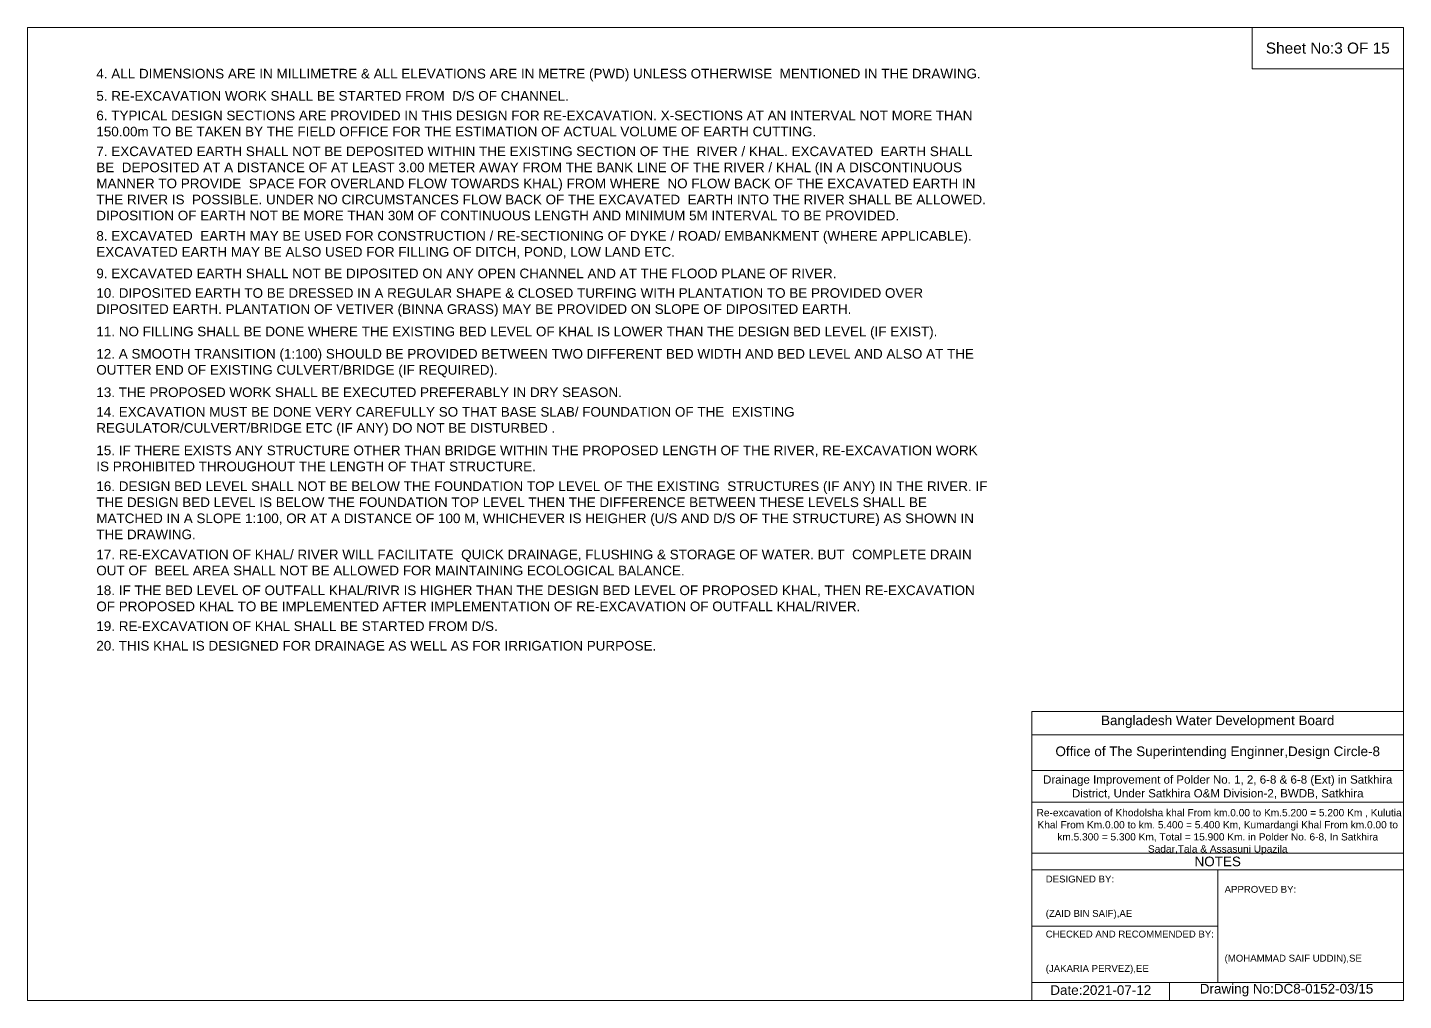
# Model space of a CAD drawing. Header units: inches. Extents: x 91000 to 568000, y -5656 to 0.
# Drawn here: x 120000 to 128000, y -5656 to 0 of the extents above; entities that cross this region are included whole.
import ezdxf

# ---------------------------------------------------------------- set-up
doc = ezdxf.new("R2010")
doc.units = ezdxf.units.IN
doc.header["$LTSCALE"] = 7
doc.header["$MEASUREMENT"] = 0
doc.layers.add('Cross Section Labels', color=7, linetype='Continuous', lineweight=9)
doc.styles.get("Standard").update_dxf_attribs({"font": 'arial.ttf'})

msp = doc.modelspace()

# ---------------------------------------------------------------- linework, layer by layer
at = {"layer": 'Cross Section Labels'}
for points in [[(120000, 0), (128000, 0), (128000, -5656), (120000, -5656)], [(127120, 0), (128000, 0), (128000, -240), (127120, -240)]]:
    msp.add_lwpolyline(points, close=True, dxfattribs=at)
for points in [[(125840, -5656), (125840, -3976), (128000, -3976)], [(125840, -4112), (128000, -4112)], [(125840, -4320), (128000, -4320)], [(125840, -4504), (128000, -4504)], [(125840, -4800), (128000, -4800)], [(125840, -4896), (128000, -4896)], [(126920, -4896), (126920, -5552)], [(125840, -5224), (126920, -5224)], [(125840, -5552), (128000, -5552)], [(126640, -5552), (126640, -5656)]]:
    msp.add_lwpolyline(points, dxfattribs=at)

# ---------------------------------------------------------------- texts
at = {"layer": 'Cross Section Labels', "attachment_point": 5}
for s, insert, char_height in [('Sheet No:3 OF 15', (127560, -120), 64), ('Bangladesh Water Development Board', (126920, -4036), 56), ('Office of The Superintending Enginner,Design Circle-8', (126920, -4216), 56)]:
    msp.add_mtext(s, dxfattribs=dict(at, insert=insert, char_height=char_height))
at = {"layer": 'Cross Section Labels'}
for s, insert, char_height, width, attachment_point in [('4. ALL DIMENSIONS ARE IN MILLIMETRE & ALL ELEVATIONS ARE IN METRE (PWD) UNLESS OTHERWISE  MENTIONED IN THE DRAWING.', (120400, -240), 56, 5200, 1), ('5. RE-EXCAVATION WORK SHALL BE STARTED FROM  D/S OF CHANNEL.', (120400, -369.5), 56, 5200, 1), ('6. TYPICAL DESIGN SECTIONS ARE PROVIDED IN THIS DESIGN FOR RE-EXCAVATION. X-SECTIONS AT AN INTERVAL NOT MORE THAN 150.00m TO BE TAKEN BY THE FIELD OFFICE FOR THE ESTIMATION OF ACTUAL VOLUME OF EARTH CUTTING.', (120400, -483.4), 56, 5200, 1), ('7. EXCAVATED EARTH SHALL NOT BE DEPOSITED WITHIN THE EXISTING SECTION OF THE  RIVER / KHAL. EXCAVATED  EARTH SHALL BE  DEPOSITED AT A DISTANCE OF AT LEAST 3.00 METER AWAY FROM THE BANK LINE OF THE RIVER / KHAL (IN A DISCONTINUOUS  MANNER TO PROVIDE  SPACE FOR OVERLAND FLOW TOWARDS KHAL) FROM WHERE  NO FLOW BACK OF THE EXCAVATED EARTH IN THE RIVER IS  POSSIBLE. UNDER NO CIRCUMSTANCES FLOW BACK OF THE EXCAVATED  EARTH INTO THE RIVER SHALL BE ALLOWED. DIPOSITION OF EARTH NOT BE MORE THAN 30M OF CONTINUOUS LENGTH AND MINIMUM 5M INTERVAL TO BE PROVIDED.', (120400, -691.7), 56, 5200, 1), ('8. EXCAVATED  EARTH MAY BE USED FOR CONSTRUCTION / RE-SECTIONING OF DYKE / ROAD/ EMBANKMENT (WHERE APPLICABLE). EXCAVATED EARTH MAY BE ALSO USED FOR FILLING OF DITCH, POND, LOW LAND ETC.', (120400, -1183), 56, 5200, 1), ('9. EXCAVATED EARTH SHALL NOT BE DIPOSITED ON ANY OPEN CHANNEL AND AT THE FLOOD PLANE OF RIVER.', (120400, -1401.4), 56, 5200, 1), ('10. DIPOSITED EARTH TO BE DRESSED IN A REGULAR SHAPE & CLOSED TURFING WITH PLANTATION TO BE PROVIDED OVER DIPOSITED EARTH. PLANTATION OF VETIVER (BINNA GRASS) MAY BE PROVIDED ON SLOPE OF DIPOSITED EARTH.^J', (120400, -1515.3), 56, 5200, 1), ('11. NO FILLING SHALL BE DONE WHERE THE EXISTING BED LEVEL OF KHAL IS LOWER THAN THE DESIGN BED LEVEL (IF EXIST).', (120400, -1739.1), 56, 5200, 1), ('12. A SMOOTH TRANSITION (1:100) SHOULD BE PROVIDED BETWEEN TWO DIFFERENT BED WIDTH AND BED LEVEL AND ALSO AT THE OUTTER END OF EXISTING CULVERT/BRIDGE (IF REQUIRED).', (120400, -1868.6), 56, 5200, 1), ('13. THE PROPOSED WORK SHALL BE EXECUTED PREFERABLY IN DRY SEASON.', (120400, -2092.3), 56, 5200, 1), ('14. EXCAVATION MUST BE DONE VERY CAREFULLY SO THAT BASE SLAB/ FOUNDATION OF THE  EXISTING REGULATOR/CULVERT/BRIDGE ETC (IF ANY) DO NOT BE DISTURBED .^J', (120400, -2206.3), 56, 5200, 1), ('15. IF THERE EXISTS ANY STRUCTURE OTHER THAN BRIDGE WITHIN THE PROPOSED LENGTH OF THE RIVER, RE-EXCAVATION WORK IS PROHIBITED THROUGHOUT THE LENGTH OF THAT STRUCTURE.', (120400, -2430.1), 56, 5200, 1), ('16. DESIGN BED LEVEL SHALL NOT BE BELOW THE FOUNDATION TOP LEVEL OF THE EXISTING  STRUCTURES (IF ANY) IN THE RIVER. IF THE DESIGN BED LEVEL IS BELOW THE FOUNDATION TOP LEVEL THEN THE DIFFERENCE BETWEEN THESE LEVELS SHALL BE MATCHED IN A SLOPE 1:100, OR AT A DISTANCE OF 100 M, WHICHEVER IS HEIGHER (U/S AND D/S OF THE STRUCTURE) AS SHOWN IN THE DRAWING.', (120400, -2638.4), 56, 5200, 1), ('17. RE-EXCAVATION OF KHAL/ RIVER WILL FACILITATE  QUICK DRAINAGE, FLUSHING & STORAGE OF WATER. BUT  COMPLETE DRAIN OUT OF  BEEL AREA SHALL NOT BE ALLOWED FOR MAINTAINING ECOLOGICAL BALANCE.', (120400, -3035.3), 56, 5200, 1), ('18. IF THE BED LEVEL OF OUTFALL KHAL/RIVR IS HIGHER THAN THE DESIGN BED LEVEL OF PROPOSED KHAL, THEN RE-EXCAVATION OF PROPOSED KHAL TO BE IMPLEMENTED AFTER IMPLEMENTATION OF RE-EXCAVATION OF OUTFALL KHAL/RIVER.', (120400, -3243.6), 56, 5200, 1), ('19. RE-EXCAVATION OF KHAL SHALL BE STARTED FROM D/S.', (120400, -3451.8), 56, 5200, 1), ('20. THIS KHAL IS DESIGNED FOR DRAINAGE AS WELL AS FOR IRRIGATION PURPOSE.^J', (120400, -3565.8), 56, 5200, 1), ('Drainage Improvement of Polder No. 1, 2, 6-8 & 6-8 (Ext) in Satkhira District, Under Satkhira O&M Division-2, BWDB, Satkhira', (126920, -4416), 48, 2240, 5), (' Re-excavation of Khodolsha khal From km.0.00 to Km.5.200 = 5.200 Km , Kulutia Khal From Km.0.00 to km. 5.400 = 5.400 Km, Kumardangi Khal From km.0.00 to km.5.300 = 5.300 Km, Total = 15.900 Km. in Polder No. 6-8, In Satkhira Sadar,Tala & Assasuni Upazila', (126920, -4676), 42.1524, 2160, 5), ('NOTES', (126920, -4848), 56, 2240, 5), ('DESIGNED BY:^J^J^J(ZAID BIN SAIF),AE', (125920, -5056), 40, 1120, 4), ('APPROVED BY:^J^J^J^J^J^J(MOHAMMAD SAIF UDDIN),SE', (126960, -5216), 40, 1120, 4), ('CHECKED AND RECOMMENDED BY:^J^J^J(JAKARIA PERVEZ),EE', (125920, -5376), 40, 1120, 4), ('Date:2021-07-12', (126240, -5596), 56, 1120, 5), ('Drawing No:DC8-0152-03/15', (127320, -5596), 56, 1760, 5)]:
    msp.add_mtext(s, dxfattribs=dict(at, insert=insert, char_height=char_height, width=width, attachment_point=attachment_point))

doc.saveas('drawing.dxf')
